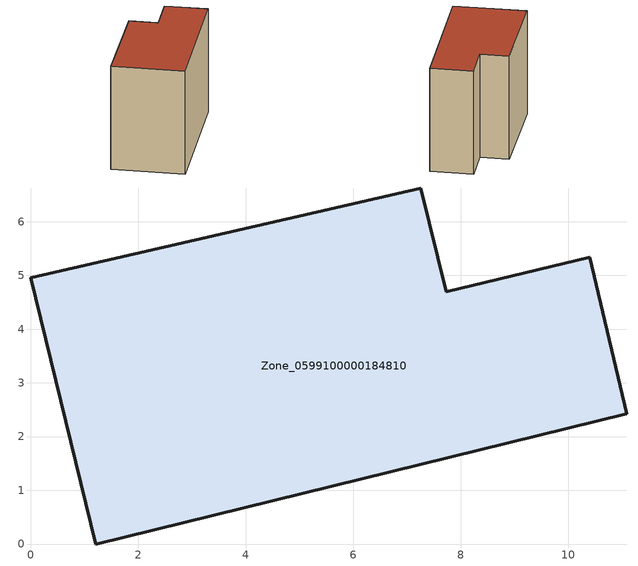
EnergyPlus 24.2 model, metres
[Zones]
Zone_0599100000184810
 floor ground (C_G): 1.21,0 0,4.96 7.26,6.63 7.74,4.69 10.4,5.34 11.09,2.42 z0
 wall outside (C_F): 0,4.96 1.21,0 11.09,2.42 10.4,5.34 7.74,4.69 7.26,6.63 0,4.96 z0:7.63
 roof outside (C_R): 10.4,5.34 7.74,4.69 7.26,6.63 0,4.96 1.21,0 11.09,2.42 z7.63
[BUILDING]
Pand.0599100000184810: North Axis=0; Terrain=City; Loads Convergence Tolerance Value=0.04; Temperature Convergence Tolerance Value=0.4; Solar Distribution=FullExterior; Maximum Number of Warmup Days=25; Minimum Number of Warmup Days=1
[Site:Location]
Rotterdam.The.Hague.AP_ZH_NLD Design_Conditions: Latitude=51.96; Longitude=4.45; Time Zone=1; Elevation=-4.5
[SITE:GROUNDTEMPERATURE:BUILDINGSURFACE]
18, 18, 18, 18, 18, 18, 18, 18, 18, 18, 18, 18
[MATERIAL] Thermal Absorptance=0.9; Solar Absorptance=0.7; Visible Absorptance=0.7
Name | Roughness | Thickness | Conductivity | Density | Specific Heat
G.TC.1946 | MediumSmooth | 0.15 | 1 | 540 | 1210
F.TC.1946 | Rough | 0.3 | 0.857143 | 1920 | 840
R.TC.1946 | MediumRough | 0.2 | 0.909091 | 1500 | 1000
[CONSTRUCTION]
C_G: G.TC.1946
C_F: F.TC.1946
C_R: R.TC.1946
[ZONE]
Zone_0599100000184810: Type=1; Multiplier=1; Ceiling Height=Autocalculate; Volume=Autocalculate; Floor Area=autocalculate; Part of Total Floor Area=Yes
[ZONEINFILTRATION:DESIGNFLOWRATE]
Infil_Zone_0599100000184810: Zone or ZoneList or Space or SpaceList=Zone_0599100000184810; Schedule=AlwaysOn; Design Flow Rate Calculation Method=Flow/Area; Flow Rate per Floor Area=0.003; Constant Term Coefficient=1; Temperature Term Coefficient=0; Velocity Term Coefficient=0; Velocity Squared Term Coefficient=0
[HVACTEMPLATE:ZONE:IDEALLOADSAIRSYSTEM]
Zone_0599100000184810: Maximum Heating Supply Air Temperature=50; Minimum Cooling Supply Air Temperature=13; Maximum Heating Supply Air Humidity Ratio=0.0156; Minimum Cooling Supply Air Humidity Ratio=0.0077; Heating Limit=NoLimit; Cooling Limit=NoLimit; Dehumidification Control Type=ConstantSensibleHeatRatio; Cooling Sensible Heat Ratio=0.7; Dehumidification Setpoint=60; Humidification Control Type=None; Humidification Setpoint=30; Outdoor Air Method=None; Outdoor Air Flow Rate per Person=0.00944; Outdoor Air Flow Rate per Zone Floor Area=0; Outdoor Air Flow Rate per Zone=0; Demand Controlled Ventilation Type=None; Outdoor Air Economizer Type=NoEconomizer; Heat Recovery Type=None; Sensible Heat Recovery Effectiveness=0.7; Latent Heat Recovery Effectiveness=0.65
[ZONECONTROL:THERMOSTAT]
ThermostatControl_Zone_0599100000184810: Zone or ZoneList=Zone_0599100000184810; Control Type Schedule=DualSetpointControlType; Control 1=Thermostat_Zone_0599100000184810; Temperature Difference Between Cutout And Setpoint=0
[THERMOSTATSETPOINT:DUALSETPOINT]
Thermostat_Zone_0599100000184810: Heating Setpoint Temperature Schedule=HeatingSetpoint_Zone_0599100000184810; Cooling Setpoint Temperature Schedule=CoolingSetpoint_Zone_0599100000184810
[SCHEDULE:COMPACT]
HeatingSetpoint_Zone_0599100000184810: Through: 12/31, For: AllDays, Until: 24:00, 21
CoolingSetpoint_Zone_0599100000184810: Through: 12/31, For: AllDays, Until: 24:00, 24
DualSetpointControlType: Through: 12/31, For: AllDays, Until: 24:00, 4
AlwaysOn: Through: 12/31, For: AllDays, Until: 24:00, 1
